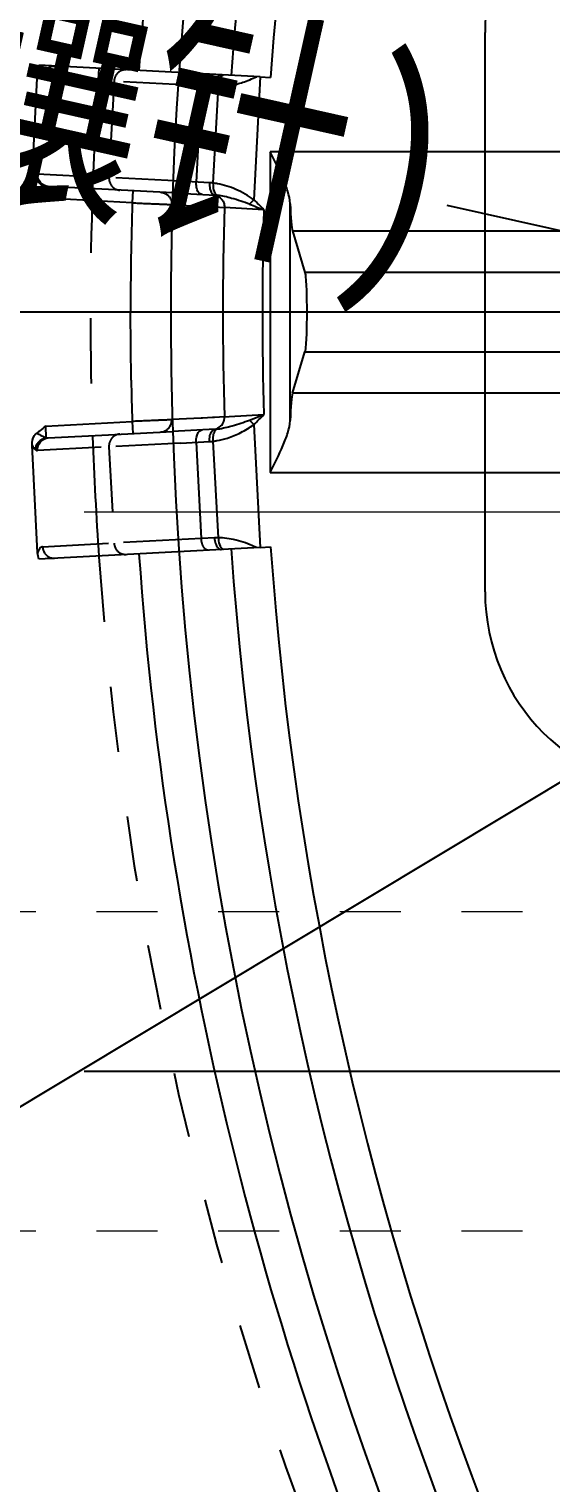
# Model space of a CAD drawing. Header units: millimetres. Extents: x 2141 to 4292, y -4498 to 2648.
# Drawn here: x 3337.81 to 3350.88, y -250.49 to -214.09 of the extents above; entities that cross this region are included whole.
import ezdxf

# ---------------------------------------------------------------- set-up
doc = ezdxf.new("R2010")
doc.units = ezdxf.units.MM
doc.header["$LTSCALE"] = 16.335
doc.header["$PDMODE"] = 3
doc.header["$PDSIZE"] = 0.3125
doc.linetypes.add('CENTER', pattern=[0.6, 0.375, -0.075, 0.075, -0.075])
doc.linetypes.add('HIDDEN', pattern=[0.2, 0.1, -0.1])
doc.layers.get('0').update_dxf_attribs({"linetype": 'CONTINUOUS'})
doc.layers.get('Defpoints').update_dxf_attribs({"linetype": 'CONTINUOUS'})
doc.layers.add('21', color=7, linetype='CONTINUOUS')
doc.layers.add('center', color=1, linetype='CENTER', lineweight=9)
doc.layers.add('cool', color=153, linetype='HIDDEN', lineweight=9)
doc.styles.get("Standard").update_dxf_attribs({"font": 'txt', "width": 0.8})
doc.dimstyles.get("Standard").update_dxf_attribs({"dimtxt": 0.15625, "dimasz": 0.1875, "dimexe": 0.125, "dimexo": 0.0625, "dimtad": 0, "dimtih": 1, "dimtoh": 1, "dimdsep": 46, "dimtxsty": 'Standard', "dimcen": 0.09, "dimadec": 0, "dimazin": 0, "dimtp": 0.01, "dimtm": 0.01, "dimtfac": 1, "dimtofl": 0, "dimtmove": 0, "dimatfit": 3, "dimfxl": 0, "dimtolj": 1, "dimarcsym": 0})

# ---------------------------------------------------------------- blocks, each defined once
blk = doc.blocks.new('*D41')
at = {"color": 4, "lineweight": -2}
blk.add_line((3348.279, -218.503), (3353.158, -219.596), dxfattribs=at)
at = {"color": 4}
blk.add_solid([(3353.341, -218.783), (3352.976, -220.409), (3358.038, -220.688)], dxfattribs=at)
at = {"layer": 'Defpoints', "color": 0}
for p in [(3358.038, -220.688), (3362.429, -221.672)]:
    blk.add_point(p, dxfattribs=at)
at = {"color": 6, "insert": (3332.644, -215.002), "char_height": 5, "attachment_point": 5, "rotation": 347.3777}
blk.add_mtext('\\A1;∅4.50(镶针)', dxfattribs=at)
blk = doc.blocks.new('*D66')
at = {"color": 4, "lineweight": -2}
blk.add_line((3268.007, -226.18), (3255.69, -226.18), dxfattribs=at)
at = {"layer": 'Defpoints', "color": 0}
for p in [(3255.69, -226.18), (3268.007, -226.18), (3421.161, -226.18)]:
    blk.add_point(p, dxfattribs=at)
at = {"color": 6, "insert": (3250.69, -226.18), "char_height": 5, "attachment_point": 5}
blk.add_mtext('\\A1;0.00', dxfattribs=at)
blk = doc.blocks.new('*D67')
at = {"color": 4, "lineweight": -2}
blk.add_line((3268.007, -240.18), (3255.69, -240.18), dxfattribs=at)
at = {"layer": 'Defpoints', "color": 0}
for p in [(3421.161, -226.18), (3255.69, -240.18), (3268.007, -240.18)]:
    blk.add_point(p, dxfattribs=at)
at = {"color": 6, "insert": (3249.024, -240.18), "char_height": 5, "attachment_point": 5}
blk.add_mtext('\\A1;14.00', dxfattribs=at)
blk = doc.blocks.new('*D68')
at = {"color": 4, "lineweight": -2}
blk.add_line((3343.835, -261.38), (3255.69, -261.38), dxfattribs=at)
at = {"layer": 'Defpoints', "color": 0}
for p in [(3421.161, -226.18), (3255.69, -261.38), (3343.835, -261.38)]:
    blk.add_point(p, dxfattribs=at)
at = {"color": 6, "insert": (3248.024, -261.38), "char_height": 5, "attachment_point": 5}
blk.add_mtext('\\A1;35.20', dxfattribs=at)
blk = doc.blocks.new('*D69')
at = {"color": 4, "lineweight": -2}
blk.add_line((3301.132, -283.18), (3255.69, -283.18), dxfattribs=at)
at = {"layer": 'Defpoints', "color": 0}
for p in [(3421.161, -226.18), (3255.69, -283.18), (3301.132, -283.18)]:
    blk.add_point(p, dxfattribs=at)
at = {"color": 6, "insert": (3248.357, -283.18), "char_height": 5, "attachment_point": 5}
blk.add_mtext('\\A1;57.00', dxfattribs=at)
blk = doc.blocks.new('*D70')
at = {"color": 4, "lineweight": -2}
blk.add_line((3360.454, -307.968), (3255.69, -307.968), dxfattribs=at)
at = {"layer": 'Defpoints', "color": 0}
for p in [(3421.161, -226.18), (3255.69, -307.968), (3360.454, -307.968)]:
    blk.add_point(p, dxfattribs=at)
at = {"color": 6, "insert": (3248.357, -307.968), "char_height": 5, "attachment_point": 5}
blk.add_mtext('\\A1;81.79', dxfattribs=at)
blk = doc.blocks.new('*D71')
at = {"color": 4, "lineweight": -2}
blk.add_line((3334.4, -324.18), (3255.69, -324.18), dxfattribs=at)
at = {"layer": 'Defpoints', "color": 0}
for p in [(3421.161, -226.18), (3255.69, -324.18), (3334.4, -324.18)]:
    blk.add_point(p, dxfattribs=at)
at = {"color": 6, "insert": (3248.357, -324.18), "char_height": 5, "attachment_point": 5}
blk.add_mtext('\\A1;98.00', dxfattribs=at)
blk = doc.blocks.new('*D72')
at = {"color": 4, "lineweight": -2}
blk.add_line((3286.776, -344.18), (3255.69, -344.18), dxfattribs=at)
at = {"layer": 'Defpoints', "color": 0}
for p in [(3421.161, -226.18), (3255.69, -344.18), (3286.776, -344.18)]:
    blk.add_point(p, dxfattribs=at)
at = {"color": 6, "insert": (3247.69, -344.18), "char_height": 5, "attachment_point": 5}
blk.add_mtext('\\A1;118.00', dxfattribs=at)
blk = doc.blocks.new('*D73')
at = {"color": 4, "lineweight": -2}
for p, q in [((3265.69, -221.18), (3255.69, -221.18)), ((3275.69, -221.18), (3265.69, -221.18)), ((3367.879, -221.18), (3275.69, -221.18))]:
    blk.add_line(p, q, dxfattribs=at)
at = {"layer": 'Defpoints', "color": 0}
for p in [(3255.69, -221.18), (3367.879, -221.18), (3421.161, -226.18)]:
    blk.add_point(p, dxfattribs=at)
at = {"color": 6, "insert": (3250.357, -221.18), "char_height": 5, "attachment_point": 5}
blk.add_mtext('\\A1;5.00', dxfattribs=at)
blk = doc.blocks.new('*D74')
at = {"color": 4, "lineweight": -2}
blk.add_line((3355.908, -203.48), (3255.69, -203.48), dxfattribs=at)
at = {"layer": 'Defpoints', "color": 0}
for p in [(3255.69, -203.48), (3355.908, -203.48), (3421.161, -226.18)]:
    blk.add_point(p, dxfattribs=at)
at = {"color": 6, "insert": (3248.024, -203.48), "char_height": 5, "attachment_point": 5}
blk.add_mtext('\\A1;22.70', dxfattribs=at)
blk = doc.blocks.new('*D75')
at = {"color": 4, "lineweight": -2}
blk.add_line((3341.126, -196.055), (3255.69, -196.055), dxfattribs=at)
at = {"layer": 'Defpoints', "color": 0}
for p in [(3255.69, -196.055), (3341.126, -196.055), (3421.161, -226.18)]:
    blk.add_point(p, dxfattribs=at)
at = {"color": 6, "insert": (3248.69, -196.055), "char_height": 5, "attachment_point": 5}
blk.add_mtext('\\A1;30.13', dxfattribs=at)
blk = doc.blocks.new('*D76')
at = {"color": 4, "lineweight": -2}
for p, q in [((3265.69, -173.543), (3255.69, -173.543)), ((3275.69, -179.975), (3265.69, -173.543)), ((3362.93, -179.975), (3275.69, -179.975))]:
    blk.add_line(p, q, dxfattribs=at)
at = {"layer": 'Defpoints', "color": 0}
for p in [(3255.69, -173.543), (3362.93, -179.975), (3421.161, -226.18)]:
    blk.add_point(p, dxfattribs=at)
at = {"color": 6, "insert": (3248.357, -173.543), "char_height": 5, "attachment_point": 5}
blk.add_mtext('\\A1;46.21', dxfattribs=at)
blk = doc.blocks.new('*D77')
at = {"color": 4, "lineweight": -2}
blk.add_line((3347.685, -180.98), (3255.69, -180.98), dxfattribs=at)
at = {"layer": 'Defpoints', "color": 0}
for p in [(3255.69, -180.98), (3347.685, -180.98), (3421.161, -226.18)]:
    blk.add_point(p, dxfattribs=at)
at = {"color": 6, "insert": (3248.024, -180.98), "char_height": 5, "attachment_point": 5}
blk.add_mtext('\\A1;45.20', dxfattribs=at)
blk = doc.blocks.new('*D78')
at = {"color": 4, "lineweight": -2}
blk.add_line((3310.249, -166.18), (3255.69, -166.18), dxfattribs=at)
at = {"layer": 'Defpoints', "color": 0}
for p in [(3255.69, -166.18), (3310.249, -166.18), (3421.161, -226.18)]:
    blk.add_point(p, dxfattribs=at)
at = {"color": 6, "insert": (3248.69, -166.18), "char_height": 5, "attachment_point": 5}
blk.add_mtext('\\A1;60.00', dxfattribs=at)
blk = doc.blocks.new('*D79')
at = {"color": 4, "lineweight": -2}
blk.add_line((3289.052, -108.18), (3255.69, -108.18), dxfattribs=at)
at = {"layer": 'Defpoints', "color": 0}
for p in [(3255.69, -108.18), (3289.052, -108.18), (3421.161, -226.18)]:
    blk.add_point(p, dxfattribs=at)
at = {"color": 6, "insert": (3247.69, -108.18), "char_height": 5, "attachment_point": 5}
blk.add_mtext('\\A1;118.00', dxfattribs=at)
blk = doc.blocks.new('*D81')
at = {"color": 4, "lineweight": -2}
blk.add_line((3345.76, -263.305), (3345.76, -389.467), dxfattribs=at)
at = {"layer": 'Defpoints', "color": 0}
for p in [(3421.161, -226.18), (3345.76, -263.305), (3345.76, -389.467)]:
    blk.add_point(p, dxfattribs=at)
at = {"color": 6, "insert": (3345.76, -397.134), "char_height": 5, "attachment_point": 5, "rotation": 90}
blk.add_mtext('\\A1;75.40', dxfattribs=at)
blk = doc.blocks.new('*D82')
at = {"color": 4, "lineweight": -2}
blk.add_line((3292.661, -352.98), (3292.661, -389.467), dxfattribs=at)
at = {"layer": 'Defpoints', "color": 0}
for p in [(3421.161, -226.18), (3292.661, -352.98), (3292.661, -389.467)]:
    blk.add_point(p, dxfattribs=at)
at = {"color": 6, "insert": (3292.661, -398.467), "char_height": 5, "attachment_point": 5, "rotation": 90}
blk.add_mtext('\\A1;128.50', dxfattribs=at)
blk = doc.blocks.new('*D83')
at = {"color": 4, "lineweight": -2}
blk.add_line((3292.661, -104.933), (3292.661, -60.476), dxfattribs=at)
at = {"layer": 'Defpoints', "color": 0}
for p in [(3292.661, -60.476), (3292.661, -104.933), (3421.161, -226.18)]:
    blk.add_point(p, dxfattribs=at)
at = {"color": 6, "insert": (3292.661, -51.476), "char_height": 5, "attachment_point": 5, "rotation": 90}
blk.add_mtext('\\A1;128.50', dxfattribs=at)
blk = doc.blocks.new('*D84')
at = {"color": 4, "lineweight": -2}
for p, q in [((3332.875, -70.476), (3332.875, -60.476)), ((3339.201, -80.476), (3332.875, -70.476)), ((3339.201, -194.13), (3339.201, -80.476))]:
    blk.add_line(p, q, dxfattribs=at)
at = {"layer": 'Defpoints', "color": 0}
for p in [(3332.875, -60.476), (3339.201, -194.13), (3421.161, -226.18)]:
    blk.add_point(p, dxfattribs=at)
at = {"color": 6, "insert": (3332.875, -53.143), "char_height": 5, "attachment_point": 5, "rotation": 90}
blk.add_mtext('\\A1;81.96', dxfattribs=at)
blk = doc.blocks.new('*D88')
at = {"color": 4, "lineweight": -2}
blk.add_line((3345.76, -179.055), (3345.76, -60.476), dxfattribs=at)
at = {"layer": 'Defpoints', "color": 0}
for p in [(3345.76, -60.476), (3345.76, -179.055), (3421.161, -226.18)]:
    blk.add_point(p, dxfattribs=at)
at = {"color": 6, "insert": (3345.76, -52.81), "char_height": 5, "attachment_point": 5, "rotation": 90}
blk.add_mtext('\\A1;75.40', dxfattribs=at)
blk = doc.blocks.new('*D477')
at = {"color": 4, "lineweight": -2}
blk.add_line((3328.724, -246.381), (3363.015, -225.81), dxfattribs=at)
at = {"color": 4}
blk.add_solid([(3362.587, -225.095), (3363.444, -226.524), (3367.303, -223.238)], dxfattribs=at)
at = {"layer": 'Defpoints', "color": 0}
for p in [(3374.163, -219.122), (3367.303, -223.238)]:
    blk.add_point(p, dxfattribs=at)
at = {"color": 6, "insert": (3315.27, -254.452), "char_height": 5, "attachment_point": 5, "rotation": 30.9592}
blk.add_mtext('\\A1;∅8.00(通孔)', dxfattribs=at)

msp = doc.modelspace()

# ---------------------------------------------------------------- linework, layer by layer
at = {"color": 6}
msp.add_line((3349.233, -228.18), (3349.233, -214.18), dxfattribs=at)
for centre, start, end in [((3354.233, -214.18), 90, 180), ((3354.233, -228.18), 180, 270)]:
    msp.add_arc(centre, 5, start, end, dxfattribs=at)
at = {"layer": '21', "color": 7, "linetype": 'Continuous'}
for p, q in [((3343.6, -215.291), (3338.053, -215)), ((3337.88, -217.85), (3338.021, -215.153)), ((3339.8, -215.394), (3338.143, -215.307)), ((3343.598, -215.291), (3343.437, -218.365)), ((3343.598, -215.291), (3343.859, -215.305)), ((3341.802, -215.499), (3342.453, -215.533)), ((3342.122, -215.515), (3341.996, -217.924)), ((3342.423, -217.951), (3342.55, -215.534)), ((3343.849, -217.169), (3343.849, -225.192)), ((3352.295, -217.169), (3343.849, -217.169)), ((3338.017, -217.716), (3339.611, -217.799)), ((3342.327, -217.942), (3341.613, -217.904)), ((3338.223, -218.33), (3338.238, -218.038)), ((3340.393, -218.444), (3338.223, -218.33)), ((3339.793, -218.111), (3338.287, -218.032)), ((3340.401, -218.289), (3340.393, -218.444)), ((3341.397, -218.195), (3342.466, -218.251)), ((3341.382, -218.49), (3341.566, -218.499)), ((3341.566, -218.499), (3342.12, -218.528)), ((3342.12, -218.528), (3342.407, -218.543)), ((3342.407, -218.543), (3342.45, -218.546)), ((3342.45, -218.546), (3342.703, -218.559)), ((3343.692, -218.617), (3342.703, -218.559)), ((3343.437, -218.365), (3343.333, -218.479)), ((3344.348, -223.895), (3344.348, -218.465)), ((3344.411, -219.148), (3344.72, -220.19)), ((3344.411, -219.148), (3352.237, -219.148)), ((3352.031, -220.19), (3344.72, -220.19)), ((3340.366, -222.882), (3340.35, -221.181)), ((3344.411, -223.212), (3344.72, -222.17)), ((3344.72, -222.17), (3352.031, -222.17)), ((3352.237, -223.212), (3344.411, -223.212)), ((3342.703, -223.801), (3342.45, -223.814)), ((3342.703, -223.801), (3342.824, -223.794)), ((3342.824, -223.794), (3343.692, -223.743)), ((3343.333, -223.881), (3343.692, -223.743)), ((3338.223, -224.03), (3340.393, -223.916)), ((3338.238, -224.322), (3338.223, -224.03)), ((3340.393, -223.916), (3340.409, -224.217)), ((3341.566, -223.861), (3341.382, -223.87)), ((3342.466, -224.109), (3341.397, -224.165)), ((3342.12, -223.832), (3341.566, -223.861)), ((3342.155, -223.83), (3342.12, -223.832)), ((3342.407, -223.817), (3342.155, -223.83)), ((3342.45, -223.814), (3342.407, -223.817)), ((3343.437, -223.995), (3343.333, -223.881)), ((3343.437, -223.995), (3343.598, -227.069)), ((3338.021, -227.207), (3337.88, -224.51)), ((3338.287, -224.328), (3339.793, -224.249)), ((3341.613, -224.456), (3342.327, -224.419)), ((3341.996, -224.436), (3342.122, -226.845)), ((3342.55, -226.826), (3342.423, -224.409)), ((3339.611, -224.561), (3338.017, -224.645)), ((3343.849, -225.192), (3352.295, -225.192)), ((3343.6, -227.069), (3338.053, -227.36)), ((3338.143, -227.053), (3339.8, -226.966)), ((3342.453, -226.827), (3341.802, -226.861)), ((3343.598, -227.069), (3343.859, -227.056))]:
    msp.add_line(p, q, dxfattribs=at)
at = {"layer": '21', "color": 8, "linetype": 'HIDDEN'}
for p, q in [((3341.802, -215.499), (3339.8, -215.394)), ((3339.935, -215.401), (3339.809, -217.81)), ((3341.613, -217.904), (3339.611, -217.799)), ((3341.397, -218.195), (3339.793, -218.111)), ((3340.409, -218.143), (3340.401, -218.289)), ((3339.793, -224.249), (3341.397, -224.165)), ((3341.613, -224.456), (3339.611, -224.561)), ((3339.809, -224.551), (3339.935, -226.959)), ((3341.802, -226.861), (3339.8, -226.966))]:
    msp.add_line(p, q, dxfattribs=at)
at = {"layer": '21', "color": 1, "linetype": 'CENTER', "ltscale": 3.980655}
msp.add_line((3261.161, -240.18), (3581.161, -240.18), dxfattribs=at)
at = {"layer": '21', "color": 8, "linetype": 'HIDDEN'}
for start, end in [(218.45894, 155.70987), (163.41825, 175.99977), (177.96806, 182.03194), (184.00023, 204.28941)]:
    msp.add_arc((3427.165, -221.18), 87.821, start, end, dxfattribs=at)
at = {"layer": '21', "color": 7, "linetype": 'Continuous'}
for centre, radius, start, end in [((3427.165, -221.18), 85.811, 91.12889, 269.34896), ((3427.165, -221.18), 84.503, 92.75328, 175.97781), ((3427.165, -221.18), 83.513, 92.75328, 175.96569), ((3427.165, -221.18), 86.816, 156.29691, 176.00504), ((3427.165, -221.18), 87.821, 175.99977, 177.96806), ((3342.503, -213.437), 2.096, 279.9495, 288.3348), ((3338.318, -217.872), 0.439, 177.0241, 192.2572), ((3341.972, -220.923), 3.006, 79.4044, 81.3623), ((3427.165, -221.18), 86.816, 178.19397, 180.00028), ((3427.165, -221.18), 84.503, 178.22236, 181.77764), ((3380.473, -122.482), 102.931, 248.84897, 249.0631), ((3427.165, -221.18), 83.513, 178.2412, 181.7588), ((3427.165, -221.18), 86.816, 181.12348, 181.80603), ((3342.399, -223.811), 0.305, 333.2521, 1.9117), ((3342.407, -223.819), 0.293, 272.9655, 304.0396), ((3427.165, -221.18), 87.821, 182.03194, 184.00023), ((3342.454, -229.409), 2.584, 85.6502, 87.8739), ((3427.165, -221.18), 83.513, 184.03431, 218.97499), ((3427.165, -221.18), 86.816, 183.99496, 204.30865), ((3427.165, -221.18), 84.503, 184.02219, 219.32603), ((3421.135, -221.18), 102.168, 191.76869, 231.29833)]:
    msp.add_arc(centre, radius, start, end, dxfattribs=at)
for centre, start_param, end_param in [((3344.429, -217.169), -4.01149, -3.316126), ((3344.429, -225.192), 0.174533, 0.869897)]:
    msp.add_ellipse(centre, major_axis=(0, 2.01), ratio=0.052408, start_param=start_param, end_param=end_param, dxfattribs=at)
for points in [[(3338.021, -215.153), (3338.024, -215.101), (3338.035, -215.049), (3338.053, -215)], [(3338.095, -215.286), (3338.108, -215.298), (3338.126, -215.305), (3338.143, -215.307)], [(3343.163, -215.426), (3343.279, -215.388), (3343.392, -215.339), (3343.502, -215.286)], [(3342.453, -215.533), (3342.485, -215.535), (3342.518, -215.535), (3342.55, -215.534)], [(3337.9, -217.813), (3337.893, -217.825), (3337.886, -217.837), (3337.88, -217.85)], [(3338.002, -218.152), (3337.942, -218.11), (3337.905, -218.036), (3337.889, -217.965)], [(3338.017, -217.716), (3337.999, -217.715), (3337.982, -217.722), (3337.967, -217.731)], [(3342.423, -217.951), (3342.391, -217.946), (3342.359, -217.943), (3342.327, -217.942)], [(3338.093, -218.105), (3338.062, -218.121), (3338.032, -218.137), (3338.002, -218.152)], [(3338.002, -218.152), (3338.052, -218.187), (3338.099, -218.226), (3338.146, -218.265)], [(3338.146, -218.265), (3338.172, -218.286), (3338.199, -218.307), (3338.223, -218.33)], [(3338.287, -218.032), (3338.271, -218.031), (3338.254, -218.033), (3338.238, -218.038)], [(3342.529, -218.256), (3342.508, -218.254), (3342.487, -218.252), (3342.466, -218.251)], [(3342.563, -218.294), (3342.606, -218.321), (3342.643, -218.36), (3342.667, -218.405)], [(3343.692, -218.617), (3343.609, -218.531), (3343.525, -218.446), (3343.437, -218.365)], [(3343.437, -223.995), (3343.525, -223.914), (3343.609, -223.829), (3343.692, -223.743)], [(3338.078, -224.15), (3338.053, -224.17), (3338.028, -224.189), (3338.002, -224.208)], [(3338.223, -224.03), (3338.175, -224.071), (3338.127, -224.111), (3338.078, -224.15)], [(3342.466, -224.109), (3342.487, -224.108), (3342.508, -224.106), (3342.529, -224.104)], [(3338.238, -224.322), (3338.254, -224.327), (3338.271, -224.329), (3338.287, -224.328)], [(3342.327, -224.419), (3342.359, -224.417), (3342.391, -224.414), (3342.423, -224.409)], [(3337.967, -224.629), (3337.982, -224.639), (3337.999, -224.645), (3338.017, -224.645)], [(3342.55, -226.826), (3342.518, -226.825), (3342.485, -226.826), (3342.453, -226.827)], [(3342.872, -226.86), (3342.799, -226.847), (3342.725, -226.838), (3342.65, -226.832)], [(3338.037, -227.165), (3338.031, -227.179), (3338.026, -227.193), (3338.021, -227.207)], [(3338.053, -227.36), (3338.035, -227.311), (3338.024, -227.259), (3338.021, -227.207)]]:
    msp.add_open_spline(points, degree=3, dxfattribs=at)
for points, knots in [([(3338.143, -215.307), (3338.146, -215.252), (3338.179, -215.149), (3338.258, -215.076), (3338.299, -215.054)], [0, 0, 0, 0, 0.537379, 1, 1, 1, 1]), ([(3338.021, -215.153), (3338.026, -215.168), (3338.043, -215.216), (3338.068, -215.264), (3338.095, -215.286)], [0, 0, 0, 0, 0.307551, 1, 1, 1, 1]), ([(3342.122, -215.515), (3342.124, -215.477), (3342.138, -215.369), (3342.215, -215.218), (3342.293, -215.223)], [0, 0, 0, 0, 0.330164, 1, 1, 1, 1]), ([(3342.453, -215.533), (3342.456, -215.483), (3342.472, -215.393), (3342.514, -215.307), (3342.544, -215.277)], [0, 0, 0, 0, 0.538305, 1, 1, 1, 1]), ([(3342.55, -215.534), (3342.55, -215.487), (3342.559, -215.401), (3342.592, -215.319), (3342.616, -215.288)], [0, 0, 0, 0, 0.539199, 1, 1, 1, 1]), ([(3342.55, -215.534), (3342.576, -215.533), (3342.681, -215.527), (3342.787, -215.515), (3342.866, -215.501)], [0, 0, 0, 0, 0.241443, 1, 1, 1, 1]), ([(3344.348, -218.465), (3344.344, -218.362), (3344.292, -218.146), (3344.123, -217.713), (3343.959, -217.389), (3343.849, -217.169)], [0, 0, 0, 0, 0.222097, 0.469787, 1, 1, 1, 1]), ([(3337.967, -217.731), (3337.961, -217.736), (3337.935, -217.76), (3337.914, -217.789), (3337.9, -217.813)], [0, 0, 0, 0, 0.216476, 1, 1, 1, 1]), ([(3337.967, -217.731), (3337.969, -217.805), (3338.028, -217.953), (3338.167, -218.029), (3338.238, -218.038)], [0, 0, 0, 0, 0.507021, 1, 1, 1, 1]), ([(3338.287, -218.032), (3338.213, -218.028), (3338.062, -217.952), (3338.013, -217.792), (3338.017, -217.716)], [0, 0, 0, 0, 0.491006, 1, 1, 1, 1]), ([(3342.009, -218.076), (3342.006, -218.064), (3341.996, -218.014), (3341.994, -217.963), (3341.996, -217.924)], [0, 0, 0, 0, 0.240255, 1, 1, 1, 1]), ([(3342.327, -217.942), (3342.324, -217.991), (3342.331, -218.084), (3342.364, -218.174), (3342.392, -218.207)], [0, 0, 0, 0, 0.539243, 1, 1, 1, 1]), ([(3342.423, -217.951), (3342.42, -217.977), (3342.417, -218.063), (3342.432, -218.153), (3342.464, -218.204)], [0, 0, 0, 0, 0.309923, 1, 1, 1, 1]), ([(3343.437, -218.365), (3343.297, -218.265), (3343.009, -218.091), (3342.684, -217.998), (3342.525, -217.968)], [0, 0, 0, 0, 0.514084, 1, 1, 1, 1]), ([(3338.238, -218.038), (3338.227, -218.042), (3338.176, -218.06), (3338.129, -218.085), (3338.093, -218.105)], [0, 0, 0, 0, 0.224511, 1, 1, 1, 1]), ([(3342.135, -218.233), (3342.122, -218.233), (3342.052, -218.208), (3342.022, -218.131), (3342.009, -218.076)], [0, 0, 0, 0, 0.196305, 1, 1, 1, 1]), ([(3342.392, -218.207), (3342.397, -218.213), (3342.417, -218.234), (3342.445, -218.25), (3342.466, -218.251)], [0, 0, 0, 0, 0.292375, 1, 1, 1, 1]), ([(3342.422, -218.248), (3342.434, -218.249), (3342.483, -218.255), (3342.531, -218.274), (3342.563, -218.294)], [0, 0, 0, 0, 0.237051, 1, 1, 1, 1]), ([(3342.464, -218.204), (3342.468, -218.21), (3342.484, -218.233), (3342.509, -218.251), (3342.529, -218.256)], [0, 0, 0, 0, 0.270176, 1, 1, 1, 1]), ([(3343.333, -218.479), (3343.186, -218.422), (3342.921, -218.337), (3342.649, -218.27), (3342.529, -218.256)], [0, 0, 0, 0, 0.567424, 1, 1, 1, 1]), ([(3342.667, -218.405), (3342.673, -218.417), (3342.695, -218.466), (3342.705, -218.52), (3342.703, -218.559)], [0, 0, 0, 0, 0.260891, 1, 1, 1, 1]), ([(3344.72, -220.19), (3344.732, -220.229), (3344.74, -220.345), (3344.755, -220.559), (3344.762, -220.85), (3344.764, -221.066), (3344.764, -221.18)], [0, 0, 0, 0, 0.121564, 0.348054, 0.653482, 1, 1, 1, 1]), ([(3344.764, -221.18), (3344.764, -221.295), (3344.762, -221.51), (3344.755, -221.801), (3344.74, -222.015), (3344.732, -222.131), (3344.72, -222.17)], [0, 0, 0, 0, 0.346521, 0.651949, 0.878439, 1, 1, 1, 1]), ([(3341.996, -224.436), (3341.994, -224.397), (3341.996, -224.289), (3342.057, -224.131), (3342.135, -224.127)], [0, 0, 0, 0, 0.330345, 1, 1, 1, 1]), ([(3342.327, -224.419), (3342.324, -224.369), (3342.331, -224.276), (3342.365, -224.186), (3342.392, -224.153)], [0, 0, 0, 0, 0.539328, 1, 1, 1, 1]), ([(3342.392, -224.153), (3342.397, -224.147), (3342.417, -224.126), (3342.445, -224.11), (3342.466, -224.109)], [0, 0, 0, 0, 0.292312, 1, 1, 1, 1]), ([(3342.423, -224.409), (3342.418, -224.363), (3342.419, -224.276), (3342.442, -224.19), (3342.464, -224.157)], [0, 0, 0, 0, 0.540126, 1, 1, 1, 1]), ([(3342.464, -224.157), (3342.469, -224.15), (3342.485, -224.127), (3342.51, -224.109), (3342.529, -224.104)], [0, 0, 0, 0, 0.292669, 1, 1, 1, 1]), ([(3342.529, -224.104), (3342.548, -224.102), (3342.628, -224.091), (3342.708, -224.074), (3342.769, -224.059)], [0, 0, 0, 0, 0.226695, 1, 1, 1, 1]), ([(3342.571, -224.062), (3342.602, -224.041), (3342.639, -224.004), (3342.665, -223.96), (3342.671, -223.948)], [0, 0, 0, 0, 0.739131, 1, 1, 1, 1]), ([(3342.769, -224.059), (3342.811, -224.049), (3343.002, -223.997), (3343.19, -223.937), (3343.333, -223.881)], [0, 0, 0, 0, 0.221744, 1, 1, 1, 1]), ([(3342.776, -224.332), (3342.893, -224.296), (3343.125, -224.202), (3343.334, -224.068), (3343.437, -223.995)], [0, 0, 0, 0, 0.493072, 1, 1, 1, 1]), ([(3343.849, -225.192), (3343.959, -224.971), (3344.123, -224.647), (3344.292, -224.214), (3344.344, -223.999), (3344.348, -223.895)], [0, 0, 0, 0, 0.53022, 0.777915, 1, 1, 1, 1]), ([(3337.88, -224.51), (3337.876, -224.427), (3337.901, -224.307), (3337.979, -224.224), (3338.002, -224.208)], [0, 0, 0, 0, 0.747165, 1, 1, 1, 1]), ([(3337.88, -224.511), (3337.886, -224.524), (3337.909, -224.567), (3337.939, -224.609), (3337.967, -224.629)], [0, 0, 0, 0, 0.299544, 1, 1, 1, 1]), ([(3337.967, -224.629), (3337.969, -224.559), (3338.024, -224.412), (3338.164, -224.332), (3338.238, -224.322)], [0, 0, 0, 0, 0.481833, 1, 1, 1, 1]), ([(3338.002, -224.208), (3338.043, -224.23), (3338.121, -224.269), (3338.199, -224.311), (3338.238, -224.322)], [0, 0, 0, 0, 0.529472, 1, 1, 1, 1]), ([(3338.017, -224.645), (3338.013, -224.568), (3338.062, -224.408), (3338.213, -224.332), (3338.287, -224.328)], [0, 0, 0, 0, 0.508996, 1, 1, 1, 1]), ([(3342.423, -224.409), (3342.452, -224.405), (3342.571, -224.386), (3342.688, -224.358), (3342.776, -224.332)], [0, 0, 0, 0, 0.240583, 1, 1, 1, 1]), ([(3338.143, -227.053), (3338.133, -227.054), (3338.081, -227.071), (3338.053, -227.125), (3338.037, -227.165)], [0, 0, 0, 0, 0.190438, 1, 1, 1, 1]), ([(3338.143, -227.053), (3338.146, -227.108), (3338.179, -227.211), (3338.258, -227.284), (3338.3, -227.306)], [0, 0, 0, 0, 0.537333, 1, 1, 1, 1]), ([(3342.453, -226.827), (3342.456, -226.876), (3342.472, -226.967), (3342.513, -227.053), (3342.543, -227.082)], [0, 0, 0, 0, 0.537587, 1, 1, 1, 1]), ([(3342.55, -226.826), (3342.55, -226.853), (3342.555, -226.939), (3342.58, -227.027), (3342.617, -227.074)], [0, 0, 0, 0, 0.309917, 1, 1, 1, 1]), ([(3343.502, -227.074), (3343.451, -227.049), (3343.25, -226.956), (3343.035, -226.889), (3342.872, -226.86)], [0, 0, 0, 0, 0.255166, 1, 1, 1, 1])]:
    msp.add_open_spline(points, degree=3, knots=knots, dxfattribs=at)
at = {"layer": '21', "color": 8, "linetype": 'HIDDEN'}
for points, knots in [([(3338.299, -215.054), (3338.31, -215.048), (3338.355, -215.027), (3338.407, -215.019), (3338.445, -215.021)], [0, 0, 0, 0, 0.239848, 1, 1, 1, 1]), ([(3340.237, -215.115), (3340.188, -215.112), (3340.084, -215.136), (3340.008, -215.209), (3339.981, -215.252)], [0, 0, 0, 0, 0.494368, 1, 1, 1, 1]), ([(3342.544, -215.277), (3342.55, -215.271), (3342.573, -215.252), (3342.603, -215.239), (3342.624, -215.24)], [0, 0, 0, 0, 0.293074, 1, 1, 1, 1]), ([(3339.809, -217.81), (3339.805, -217.886), (3339.854, -218.046), (3340.006, -218.122), (3340.079, -218.126)], [0, 0, 0, 0, 0.508999, 1, 1, 1, 1]), ([(3341.1, -218.179), (3341.175, -218.183), (3341.329, -218.255), (3341.384, -218.414), (3341.382, -218.49)], [0, 0, 0, 0, 0.497561, 1, 1, 1, 1]), ([(3340.393, -218.444), (3340.608, -218.453), (3340.938, -218.469), (3341.268, -218.48), (3341.382, -218.49)], [0, 0, 0, 0, 0.652703, 1, 1, 1, 1]), ([(3341.382, -223.871), (3341.268, -223.881), (3340.937, -223.891), (3340.608, -223.907), (3340.393, -223.916)], [0, 0, 0, 0, 0.347254, 1, 1, 1, 1]), ([(3341.1, -224.181), (3341.176, -224.177), (3341.329, -224.105), (3341.384, -223.946), (3341.382, -223.87)], [0, 0, 0, 0, 0.498617, 1, 1, 1, 1]), ([(3339.935, -226.959), (3339.939, -227.036), (3340.005, -227.189), (3340.163, -227.249), (3340.237, -227.245)], [0, 0, 0, 0, 0.508999, 1, 1, 1, 1]), ([(3342.293, -227.138), (3342.272, -227.139), (3342.207, -227.112), (3342.145, -227), (3342.125, -226.901), (3342.122, -226.845)], [0, 0, 0, 0, 0.17461, 0.534408, 1, 1, 1, 1]), ([(3342.543, -227.082), (3342.55, -227.089), (3342.572, -227.108), (3342.602, -227.121), (3342.624, -227.12)], [0, 0, 0, 0, 0.293609, 1, 1, 1, 1]), ([(3338.3, -227.306), (3338.31, -227.312), (3338.356, -227.333), (3338.407, -227.341), (3338.445, -227.339)], [0, 0, 0, 0, 0.239889, 1, 1, 1, 1])]:
    msp.add_open_spline(points, degree=3, knots=knots, dxfattribs=at)
for points in [[(3339.981, -215.252), (3339.954, -215.296), (3339.938, -215.349), (3339.935, -215.401)], [(3342.616, -215.288), (3342.624, -215.278), (3342.633, -215.269), (3342.642, -215.262)], [(3342.642, -215.262), (3342.653, -215.253), (3342.665, -215.246), (3342.679, -215.243)], [(3339.839, -224.398), (3339.817, -224.445), (3339.806, -224.499), (3339.809, -224.551)], [(3339.938, -224.282), (3339.896, -224.311), (3339.861, -224.352), (3339.839, -224.398)], [(3340.079, -224.234), (3340.03, -224.237), (3339.979, -224.254), (3339.938, -224.282)], [(3342.617, -227.074), (3342.624, -227.083), (3342.632, -227.092), (3342.642, -227.099)], [(3342.642, -227.099), (3342.653, -227.107), (3342.665, -227.114), (3342.679, -227.117)]]:
    msp.add_open_spline(points, degree=3, dxfattribs=at)
at = {"layer": 'center', "color": 1, "linetype": 'CENTER', "ltscale": 1.990328}
msp.add_line((3261.161, -226.18), (3581.161, -226.18), dxfattribs=at)
at = {"layer": 'cool', "ltscale": 0.932966}
for p, q in [((3275.491, -236.18), (3566.831, -236.18)), ((3275.491, -244.18), (3566.831, -244.18))]:
    msp.add_line(p, q, dxfattribs=at)

# ---------------------------------------------------------------- dimensions: what is measured, and where the dimension line sits
for feature_location, offset, dtype, origin, picture, middle in [((3292.661, -104.933), (0, 44.457), 1, (3421.161, -226.18), '*D83', (3292.661, -51.476)), ((3345.76, -179.055), (0, 118.579), 1, (3421.161, -226.18), '*D88', (3345.76, -52.81)), ((3339.201, -194.13), (-6.325, 133.654), 1, (3421.161, -226.18), '*D84', (3332.875, -53.143)), ((3289.052, -108.18), (-33.362, 0), 0, (3421.161, -226.18), '*D79', (3247.69, -108.18)), ((3310.249, -166.18), (-54.559, 0), 0, (3421.161, -226.18), '*D78', (3248.69, -166.18)), ((3362.9304, -179.9751), (-107.2402, 6.4316), 0, (3421.1614, -226.1804), '*D76', (3248.3569, -173.5435)), ((3347.685, -180.98), (-91.995, 0), 0, (3421.161, -226.18), '*D77', (3248.024, -180.98)), ((3341.1255, -196.0551), (-85.4353, 0), 0, (3421.1614, -226.1804), '*D75', (3248.6903, -196.0551)), ((3355.908, -203.48), (-100.218, 0), 0, (3421.161, -226.18), '*D74', (3248.024, -203.48)), ((3367.879, -221.18), (-112.189, 0), 0, (3421.161, -226.18), '*D73', (3250.357, -221.18)), ((3268.007112659, -226.180448609), (-12.316853979, 0), 0, (3421.161385516, -226.180448609), '*D66', (3250.69025868, -226.180448609)), ((3286.776, -344.18), (-31.086, 0), 0, (3421.161, -226.18), '*D72', (3247.69, -344.18)), ((3343.835, -261.38), (-88.145, 0), 0, (3421.161, -226.18), '*D68', (3248.024, -261.38)), ((3301.132, -283.18), (-45.442, 0), 0, (3421.161, -226.18), '*D69', (3248.357, -283.18)), ((3360.454, -307.968), (-104.764, 0), 0, (3421.161, -226.18), '*D70', (3248.357, -307.968)), ((3334.4, -324.18), (-78.709, 0), 0, (3421.161, -226.18), '*D71', (3248.357, -324.18)), ((3268.007, -240.18), (-12.317, 0), 0, (3421.161, -226.18), '*D67', (3249.024, -240.18)), ((3292.661, -352.98), (0, -36.487), 1, (3421.161, -226.18), '*D82', (3292.661, -398.467)), ((3345.76, -263.305), (0, -126.162), 1, (3421.161, -226.18), '*D81', (3345.76, -397.134))]:
    dim = msp.add_ordinate_dim(feature_location=feature_location, offset=offset, dtype=dtype, origin=origin, dimstyle='Standard', override={"dimtxt": 5, "dimasz": 5, "dimexe": 0, "dimexo": 0, "dimgap": 0, "dimtih": 0, "dimtoh": 0, "dimzin": 0, "dimcen": 0, "dimclrd": 4, "dimclre": 4, "dimclrt": 6, "dimadec": 2, "dimtp": 0, "dimtm": 0, "dimtzin": 0})
    dim.commit()
    dim.dimension.update_dxf_attribs({"geometry": picture, "text_midpoint": middle})
dim = msp.add_diameter_dim_2p(p1=(3362.429, -221.672), p2=(3358.038, -220.688), text='<>(镶针)', dimstyle='Standard', override={"dimtxt": 5, "dimasz": 5, "dimexe": 0, "dimexo": 0, "dimgap": 0, "dimtih": 0, "dimtoh": 0, "dimzin": 0, "dimcen": 0, "dimclrd": 4, "dimclre": 4, "dimclrt": 6, "dimadec": 2, "dimtp": 0, "dimtm": 0, "dimtzin": 0})
dim.commit()
dim.dimension.update_dxf_attribs({"geometry": '*D41', "text_midpoint": (3332.644, -215.002)})
dim = msp.add_diameter_dim_2p(p1=(3374.163, -219.122), p2=(3367.303, -223.238), text='<>(通孔)', dimstyle='Standard', override={"dimtxt": 5, "dimasz": 5, "dimexe": 0, "dimexo": 0, "dimgap": 0, "dimtih": 0, "dimtoh": 0, "dimzin": 0, "dimcen": 0, "dimclrd": 4, "dimclre": 4, "dimclrt": 6, "dimadec": 2, "dimtp": 0, "dimtm": 0, "dimtzin": 0})
dim.commit()
dim.dimension.update_dxf_attribs({"geometry": '*D477', "text_midpoint": (3315.27, -254.452), "dimtype": 163})

doc.saveas('drawing.dxf')
